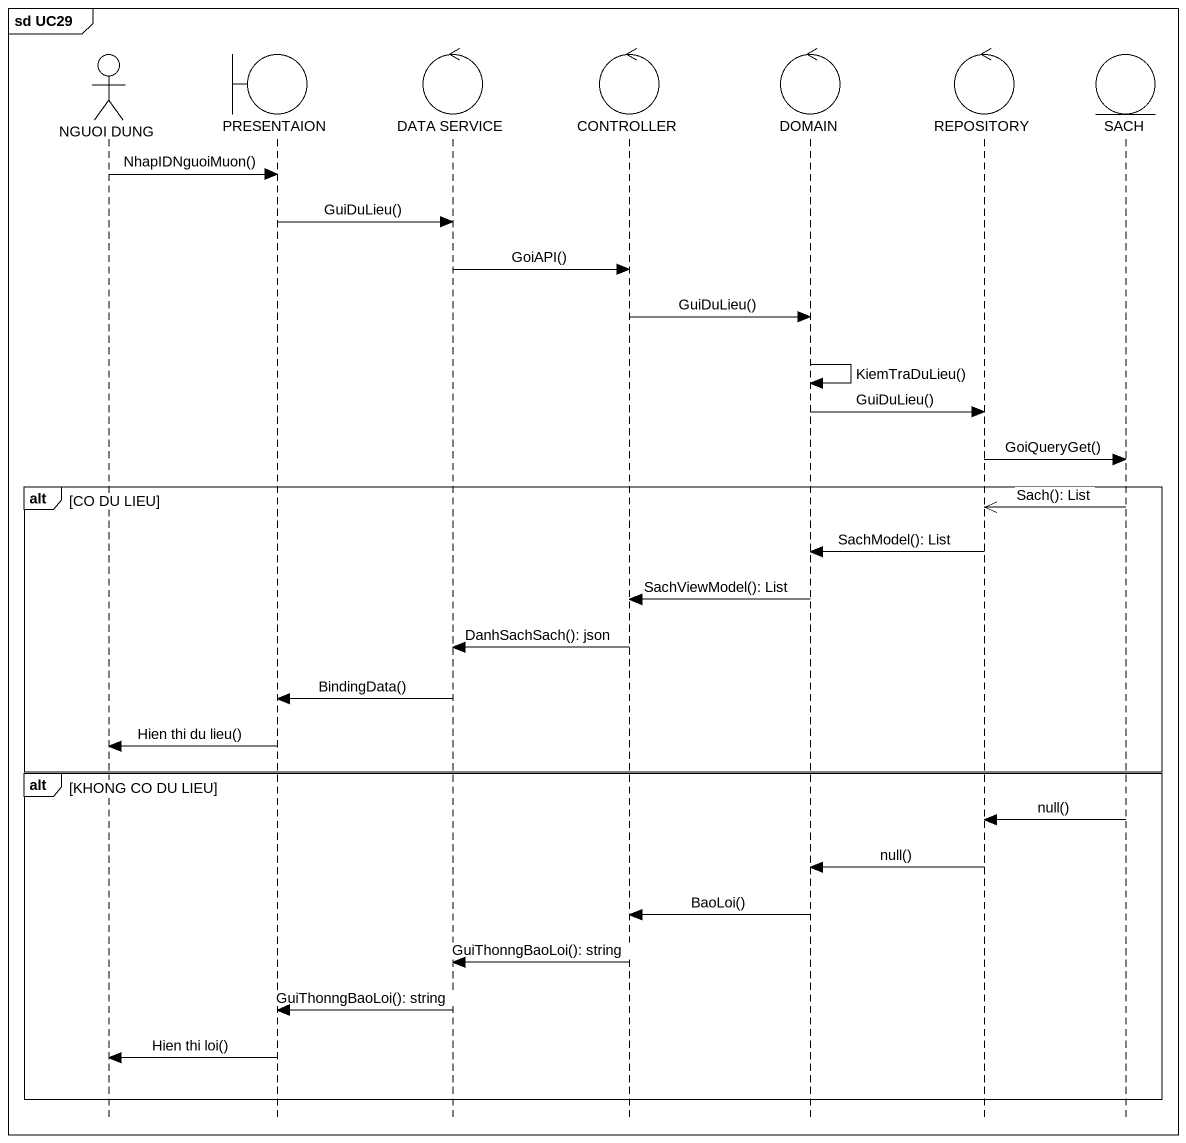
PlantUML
@startuml
mainframe sd UC29
hide footbox
actor "NGUOI DUNG" as NGUOI_DUNG
boundary PRESENTAION
control "DATA SERVICE" as DATA_SERVICE
control CONTROLLER
control DOMAIN
control REPOSITORY
entity SACH

NGUOI_DUNG -> PRESENTAION : NhapIDNguoiMuon()
PRESENTAION -> DATA_SERVICE : GuiDuLieu()
DATA_SERVICE -> CONTROLLER : GoiAPI()
CONTROLLER -> DOMAIN : GuiDuLieu()
DOMAIN -> DOMAIN : KiemTraDuLieu()
DOMAIN -> REPOSITORY : GuiDuLieu()
REPOSITORY -> SACH : GoiQueryGet()
alt CO DU LIEU
  SACH ->> REPOSITORY : Sach(): List
  REPOSITORY -> DOMAIN : SachModel(): List
  DOMAIN -> CONTROLLER : SachViewModel(): List
  CONTROLLER -> DATA_SERVICE : DanhSachSach(): json
  DATA_SERVICE -> PRESENTAION : BindingData()
  PRESENTAION -> NGUOI_DUNG : Hien thi du lieu()
end
alt KHONG CO DU LIEU
  SACH -> REPOSITORY : null()
  REPOSITORY -> DOMAIN : null()
  DOMAIN -> CONTROLLER : BaoLoi()
  CONTROLLER -> DATA_SERVICE : GuiThonngBaoLoi(): string
  DATA_SERVICE -> PRESENTAION : GuiThonngBaoLoi(): string
  PRESENTAION -> NGUOI_DUNG : Hien thi loi()
end
@enduml
